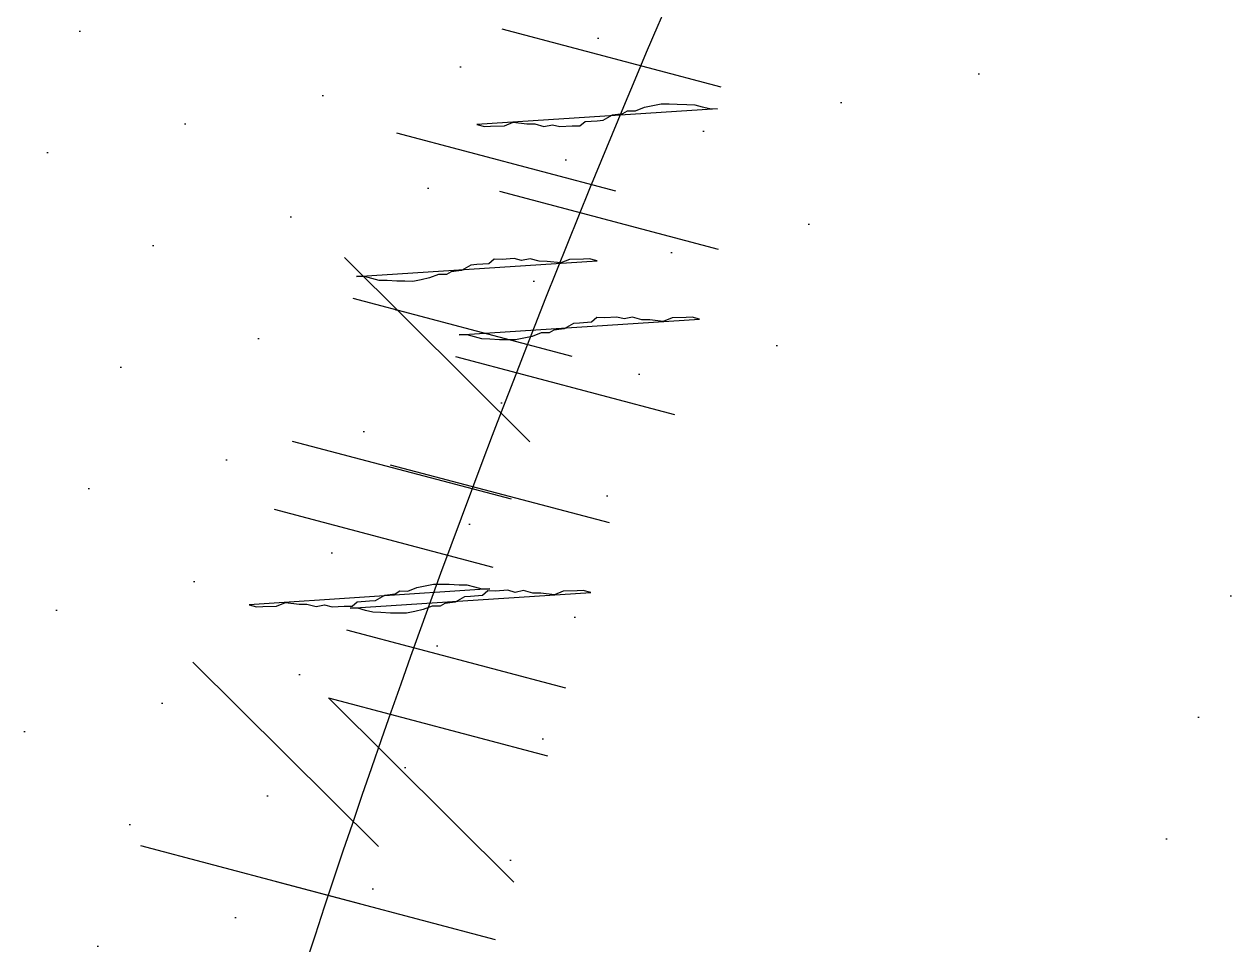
# Model space of a CAD drawing. Extents: x 3694 to 117786, y 20013 to 108631.
# Drawn here: x 25759.6 to 25866.9, y 32902.4 to 32984.2 of the extents above; entities that cross this region are included whole.
import ezdxf

# ---------------------------------------------------------------- set-up
doc = ezdxf.new("R2010")
doc.units = 0
doc.header["$LTSCALE"] = 1000
doc.header["$MEASUREMENT"] = 0
doc.layers.add('家具', color=253, linetype='Continuous')

msp = doc.modelspace()

# ---------------------------------------------------------------- hatches: boundary and pattern name
at = {"layer": '家具'}
h = msp.add_hatch(dxfattribs=at)
h.set_pattern_fill('DOTS', color=8, scale=335.28, angle=-90, style=0)
h.set_pattern_definition([(270, (-1566.307, 12540.708), (-20.955, -10.4775), [0, -20.955])])
edge = h.paths.add_edge_path()
edge.add_spline(control_points=[(25662.78, 31423.88), (25660.95, 31432.93), (25659.17, 31441.96), (25653.73, 31470.37), (25650.3, 31489.66), (25644.36, 31528.06), (25641.9, 31547.1), (25637.31, 31591.67), (25635.43, 31617.28), (25630.67, 31694.98), (25628.65, 31748.09), (25621.73, 31828.79), (25618.79, 31855.84), (25612.72, 31896.46), (25610.41, 31910.01), (25605.13, 31937.08), (25602.13, 31950.67), (25594.77, 31980.14), (25590.33, 31995.87), (25582.63, 32022), (25579.42, 32032.55), (25576.24, 32042.98)], knot_values=[0.007594, 0.007594, 0.007594, 0.007594, 1.009332, 1.009332, 3.166904, 3.166904, 5.324476, 5.324476, 8.146714, 8.146714, 13.786985, 13.786985, 16.607121, 16.607121, 18.017189, 18.017189, 19.427256, 19.427256, 21.1184, 21.1184, 22.28816, 22.28816, 22.28816, 22.28816], degree=3, periodic=0)
edge.add_ellipse((27492.81, 32604.79), major_axis=(-1412.24, 1412.24), ratio=1, start_angle=48.55715, end_angle=61.33744, ccw=False)
edge.add_ellipse((27492.81, 32356.96), major_axis=(-1412.24, 1412.24), ratio=1, start_angle=28.66256, end_angle=41.44285, ccw=False)
edge.add_spline(control_points=[(25576.24, 32918.76), (25579.42, 32929.2), (25582.63, 32939.75), (25590.33, 32965.88), (25594.77, 32981.61), (25602.13, 33011.08), (25605.13, 33024.67), (25610.41, 33051.74), (25612.72, 33065.29), (25618.79, 33105.91), (25621.73, 33132.96), (25626.82, 33192.38), (25628.66, 33224.64), (25630.39, 33256.52)], knot_values=[0.007594, 0.007594, 0.007594, 0.007594, 1.177354, 1.177354, 2.868498, 2.868498, 4.278566, 4.278566, 5.688634, 5.688634, 8.508769, 8.508769, 11.917873, 11.917873, 11.917873, 11.917873], degree=3, periodic=0)
edge.add_ellipse((25636.15, 33278.94), major_axis=(16.38, 16.38), ratio=1, start_angle=210.5825, end_angle=224.1965)
edge.add_ellipse((25771.72, 33642.9), major_axis=(-290.11, 290.11), ratio=1, start_angle=115.6565, end_angle=125.4571)
edge.add_ellipse((24991.43, 33119.5), major_axis=(-510.62, 510.62), ratio=1, start_angle=213.72155, end_angle=234.46982, ccw=False)
edge.add_ellipse((21224.43, 32647.69), major_axis=(-3173.05, 3173.05), ratio=1, start_angle=218.35798, end_angle=229.22468, ccw=False)
edge.add_ellipse((24683.47, 31745.34), major_axis=(-756.09, 756.09), ratio=1, start_angle=220.52221, end_angle=246.00697, ccw=False)
edge.add_ellipse((25763.13, 31635.85), major_axis=(-20.78, 20.78), ratio=1, start_angle=-17.314, end_angle=60.6503)
edge.add_ellipse((26021.41, 31879.25), major_axis=(269.53, 269.53), ratio=1, start_angle=176.2513, end_angle=213.9303)
edge.add_ellipse((26296.87, 31659.29), major_axis=(-269.54, 269.54), ratio=1, start_angle=68.8475, end_angle=70.5636)
edge.add_ellipse((26012.17, 29992.04), major_axis=(1063.44, 1063.44), ratio=1, start_angle=47.25508, end_angle=54.69471)
edge.add_ellipse((25808.49, 31263.72), major_axis=(153.1, 153.1), ratio=1, start_angle=58.2352, end_angle=87.2958)
edge = h.paths.add_edge_path()
edge.add_ellipse((25722.49, 31307.44), major_axis=(-59.62, 59.62), ratio=1, start_angle=82.2821, end_angle=111.8665, ccw=False)
edge.add_ellipse((25771.29, 31335.44), major_axis=(99.2, 99.2), ratio=1, start_angle=154.3192, end_angle=169.3068, ccw=False)
edge.add_ellipse((25896.08, 32846.25), major_axis=(1116.04, 1116.04), ratio=1, start_angle=215.62195, end_angle=236.67588)
edge.add_spline(control_points=[(26215.5, 31300.59), (26215.69, 31298.4), (26216.55, 31288.82), (26217.14, 31278.8), (26217.99, 31269.41)], knot_values=[0, 0, 0, 0, 0.241803, 1.05283, 1.05283, 1.05283, 1.05283], degree=3, periodic=0)
edge.add_ellipse((26255.9, 31272.71), major_axis=(-26.91, 26.91), ratio=1, start_angle=49.7272, end_angle=121.2232)
edge.add_ellipse((25925.72, 35279.25), major_axis=(2868.19, 2868.19), ratio=1, start_angle=221.65955, end_angle=229.54069, ccw=False)
edge = h.paths.add_edge_path()
edge.add_ellipse((25722.49, 33654.3), major_axis=(59.62, 59.62), ratio=1, start_angle=68.1335, end_angle=97.7179, ccw=False)
edge.add_ellipse((25925.72, 29682.5), major_axis=(-2868.19, 2868.19), ratio=1, start_angle=310.4559, end_angle=318.34045, ccw=False)
edge.add_ellipse((26256.08, 33689.01), major_axis=(-26.91, 26.91), ratio=1, start_angle=-31.3236, end_angle=40.0165)
edge.add_spline(control_points=[(26218.17, 33692.31), (26217.83, 33688.62), (26217.56, 33685.18), (26217.31, 33681.92)], knot_values=[0, 0, 0, 0, 0.318986, 0.318986, 0.318986, 0.318986], degree=3, periodic=0)
edge.add_ellipse((25787.82, 30136.05), major_axis=(-2525.63, 2525.63), ratio=1, start_angle=-51.90623, end_angle=-42.87541)
edge = h.paths.add_edge_path()
edge.add_ellipse((25936.38, 33218.45), major_axis=(221.16, 221.16), ratio=1, start_angle=249.068, end_angle=320.144, ccw=False)
edge.add_ellipse((25845.66, 32959.01), major_axis=(-155.45, 155.45), ratio=1, start_angle=155.1189, end_angle=218.1718, ccw=False)
edge.add_ellipse((26469.11, 32583.91), major_axis=(405.32, 405.32), ratio=1, start_angle=117.88643, end_angle=164.47377)
edge.add_ellipse((25759.1, 32002.77), major_axis=(258.82, 258.82), ratio=1, start_angle=319.4937, end_angle=369.8017, ccw=False)
edge.add_ellipse((26033.54, 31769.3), major_axis=(196.09, 196.09), ratio=1, start_angle=323.3076, end_angle=385.9615, ccw=False)
edge.add_ellipse((25947.61, 31313.07), major_axis=(433.68, 433.68), ratio=1, start_angle=340.12182, end_angle=369.01888, ccw=False)
edge.add_ellipse((10815.44, 32429.69), major_axis=(-11109.23, 11109.23), ratio=1, start_angle=221.285609, end_angle=221.875833, ccw=False)
edge.add_spline(control_points=[(26493.26, 31411.9), (26486.23, 31411.45), (26479.08, 31411.35), (26471.58, 31411.63)], knot_values=[2.29351, 2.29351, 2.29351, 2.29351, 2.979733, 2.979733, 2.979733, 2.979733], degree=3, periodic=0)
edge.add_spline(control_points=[(26471.58, 31411.63), (26467.36, 31411.79), (26456, 31412.52), (26440.03, 31414.58), (26443.69, 31428.33), (26439.95, 31432.1), (26437.17, 31433.68)], knot_values=[2.979733, 2.979733, 2.979733, 2.979733, 3.365456, 3.990522, 4.278466, 4.605763, 4.605763, 4.605763, 4.605763], degree=3, periodic=0)
edge.add_spline(control_points=[(26437.17, 31433.68), (26434.39, 31435.26), (26430.81, 31436.41), (26427.23, 31437.56)], knot_values=[4.605763, 4.605763, 4.605763, 4.605763, 4.934211, 4.934211, 4.934211, 4.934211], degree=3, periodic=0)
edge.add_ellipse((26012.17, 29992.04), major_axis=(-1063.44, 1063.44), ratio=1, start_angle=-61.02051, end_angle=-52.79563)
edge.add_ellipse((26083.49, 31751.85), major_axis=(-212.58, 212.58), ratio=1, start_angle=161.1869, end_angle=194.3664)
edge.add_ellipse((26083.4, 31433.23), major_axis=(217.18, 217.18), ratio=1, start_angle=347.5897, end_angle=388.9748)
edge.add_ellipse((25731.36, 31559.84), major_axis=(331.09, 331.09), ratio=1, start_angle=336.1037, end_angle=362.1536)
edge.add_ellipse((26298.48, 31544.49), major_axis=(-308.61, 308.61), ratio=1, start_angle=-10.2604, end_angle=-2.0534)
edge.add_spline(control_points=[(26001.12, 31863.96), (25992.17, 31856.91), (25969.73, 31839.24), (25979.5, 31902.48), (25956.49, 31937.54), (25929.27, 31997.14), (25961.86, 32062.77), (25942.62, 32144.53), (25926.68, 32231.36), (25867, 32267.5), (25858.38, 32323.05), (25825.52, 32311.22), (25824.03, 32328.39), (25823.35, 32337.33)], knot_values=[28.726228, 28.726228, 28.726228, 28.726228, 29.65137, 31.045535, 32.970907, 34.80046, 37.537981, 40.132447, 43.737998, 46.299248, 47.538816, 48.20545, 48.984057, 48.984057, 48.984057, 48.984057], degree=3, periodic=0)
edge.add_ellipse((32110.24, 32499.07), major_axis=(-4446.97, 4446.97), ratio=1, start_angle=42.846266, end_angle=46.473696, ccw=False)
edge.add_spline(control_points=[(25825.72, 32735.41), (25827.12, 32749.3), (25830.3, 32773.8), (25873.86, 32804.82), (25894.59, 32873.4), (25930.04, 32937.04), (25918.78, 33008.53), (25955.54, 33031.18), (25987.9, 33118.04), (25988.47, 33096.8)], knot_values=[0, 0, 0, 0, 1.426784, 2.507846, 5.446644, 8.794162, 10.36551, 12.195062, 14.476347, 14.476347, 14.476347, 14.476347], degree=3, periodic=0)
edge.add_ellipse((25595.37, 33351.18), major_axis=(-331.09, 331.09), ratio=1, start_angle=192.0923, end_angle=216.81)
edge.add_ellipse((25910.2, 33553.27), major_axis=(217.18, 217.18), ratio=1, start_angle=253.939, end_angle=295.324)
edge.add_ellipse((25981.51, 33242.73), major_axis=(-212.58, 212.58), ratio=1, start_angle=268.5473, end_angle=274.8553)
edge.add_ellipse((26015.71, 34854.62), major_axis=(-983.78, 983.78), ratio=1, start_angle=141.58816, end_angle=151.91197)
edge.add_spline(control_points=[(26420.43, 33523.52), (26425.94, 33525.33), (26431.45, 33527.14), (26434.04, 33530.52)], knot_values=[4.42753, 4.42753, 4.42753, 4.42753, 4.934211, 4.934211, 4.934211, 4.934211], degree=3, periodic=0)
edge.add_ellipse((25941.61, 33650.24), major_axis=(-358.34, 358.34), ratio=1, start_angle=172.1836, end_angle=211.3352, ccw=False)
h = msp.add_hatch(dxfattribs=at)
h.set_pattern_fill('DOTS', color=8, scale=178.816, angle=-75.176, style=0)
h.set_pattern_definition([(255.176, (7759.612, 27199.551), (-12.2337153, -2.5426225), [0, -11.176])])
edge = h.paths.add_edge_path(flags=17)
edge.add_ellipse((25774.3, 33090.61), major_axis=(-23.26, 23.26), ratio=1, start_angle=182.6054, end_angle=232.4016)
edge.add_ellipse((25890.19, 33110.43), major_axis=(59.9, 59.9), ratio=1, start_angle=145.6008, end_angle=189.3416)
edge.add_ellipse((25840.79, 33088.2), major_axis=(-32.95, 32.95), ratio=1, start_angle=70.0976, end_angle=135.0171, ccw=False)
edge = h.paths.add_edge_path(flags=17)
edge.add_ellipse((26482.88, 32815.35), major_axis=(481.37, 481.37), ratio=1, start_angle=115.58827, end_angle=116.32292, ccw=False)
edge.add_ellipse((25895.61, 33038.87), major_axis=(38.8, 38.8), ratio=1, start_angle=132.1423, end_angle=203.6366)
edge.add_ellipse((25868.37, 32967.64), major_axis=(-15.13, 15.13), ratio=1, start_angle=-64.8218, end_angle=72.1862)
edge.add_ellipse((25925.11, 33007.88), major_axis=(-64.2, 64.2), ratio=1, start_angle=28.7109, end_angle=78.4325, ccw=False)
edge = h.paths.add_edge_path()
edge.add_ellipse((26097.69, 32987.55), major_axis=(-242.04, 242.04), ratio=1, start_angle=-26.2846, end_angle=23.3258, ccw=False)
edge.add_spline(control_points=[(25987.86, 33311.75), (25997.22, 33316.08), (26009.13, 33321.59), (26015.99, 33313.95), (26017.25, 33311.97)], knot_values=[0, 0, 0, 0, 1.422385, 1.810205, 1.810205, 1.810205, 1.810205], degree=3, periodic=0)
edge.add_ellipse((26482.88, 32815.35), major_axis=(481.37, 481.37), ratio=1, start_angle=88.15451, end_angle=92.74736)
edge.add_ellipse((26068.39, 32980.85), major_axis=(216.1, 216.1), ratio=1, start_angle=62.0105, end_angle=113.1092)
edge.add_ellipse((26200.64, 32878.76), major_axis=(331.35, 331.35), ratio=1, start_angle=107.547, end_angle=150.4325)
edge.add_ellipse((26734.63, 32591.75), major_axis=(706.38, 706.38), ratio=1, start_angle=125.64913, end_angle=128.25362)
edge.add_spline(control_points=[(25742.58, 32709.11), (25738.94, 32709.9), (25728.59, 32714.87), (25728.79, 32726.92), (25728.92, 32735.05)], knot_values=[0, 0, 0, 0, 0.581976, 1.791185, 1.791185, 1.791185, 1.791185], degree=3, periodic=0)
edge.add_ellipse((26227.64, 32861.2), major_axis=(-363.75, 363.75), ratio=1, start_angle=15.5696, end_angle=59.1958, ccw=False)
edge = h.paths.add_edge_path()
edge.add_spline(control_points=[(25770.76, 32721.98), (25765.22, 32716.2), (25757.52, 32708.17), (25745.69, 32708.43), (25742.58, 32709.11)], knot_values=[1.791185, 1.791185, 1.791185, 1.791185, 3.069002, 3.567392, 3.567392, 3.567392, 3.567392], degree=3, periodic=0)
edge.add_ellipse((26734.63, 32591.75), major_axis=(706.38, 706.38), ratio=1, start_angle=125.64913, end_angle=128.25362, ccw=False)
edge.add_ellipse((25518.62, 33078.03), major_axis=(281.07, 281.07), ratio=1, start_angle=260.4096, end_angle=304.1078)
edge.add_ellipse((25554.97, 33238.84), major_axis=(300.8, 300.8), ratio=1, start_angle=281.3182, end_angle=319.6193)
edge.add_ellipse((26482.88, 32815.35), major_axis=(-481.37, 481.37), ratio=1, start_angle=-1.84549, end_angle=2.74736, ccw=False)
edge.add_spline(control_points=[(26017.25, 33311.97), (26019.16, 33308.97), (26023.49, 33297.46), (26024, 33287.16), (26024.34, 33280.25)], knot_values=[1.810205, 1.810205, 1.810205, 1.810205, 2.398758, 3.598447, 3.598447, 3.598447, 3.598447], degree=3, periodic=0)
edge.add_ellipse((25636.17, 33260.92), major_axis=(-274.82, 274.82), ratio=1, start_angle=183.0275, end_angle=227.8513, ccw=False)
edge.add_ellipse((25621.13, 32986.96), major_axis=(-215.18, 215.18), ratio=1, start_angle=164.4537, end_angle=227.6435, ccw=False)

# ---------------------------------------------------------------- linework, layer by layer
at = {"layer": '家具', "color": 8, "linetype": 'Continuous'}
for p, q in [((25821.56, 32978.61, 0), (25802.09, 32983.76, 0)), ((25821.56, 32978.61, 0), (25802.09, 32983.76, 0)), ((25821.56, 32978.61, 0), (25802.09, 32983.76, 0)), ((25821.56, 32978.61, 0), (25802.09, 32983.76, 0)), ((25814.74, 32976.82, 0), (25815.49, 32976.97, 0)), ((25814.74, 32976.82, 0), (25815.49, 32976.97, 0)), ((25814.74, 32976.82, 0), (25815.49, 32976.97, 0)), ((25814.74, 32976.82, 0), (25815.49, 32976.97, 0)), ((25815.49, 32976.97, 0), (25816.24, 32977.13, 0)), ((25815.49, 32976.97, 0), (25816.24, 32977.13, 0)), ((25815.49, 32976.97, 0), (25816.24, 32977.13, 0)), ((25815.49, 32976.97, 0), (25816.24, 32977.13, 0)), ((25816.24, 32977.13, 0), (25816.94, 32977.12, 0)), ((25816.24, 32977.13, 0), (25816.94, 32977.12, 0)), ((25816.24, 32977.13, 0), (25816.94, 32977.12, 0)), ((25816.24, 32977.13, 0), (25816.94, 32977.12, 0)), ((25816.94, 32977.12, 0), (25817.64, 32977.11, 0)), ((25816.94, 32977.12, 0), (25817.64, 32977.11, 0)), ((25816.94, 32977.12, 0), (25817.64, 32977.11, 0)), ((25816.94, 32977.12, 0), (25817.64, 32977.11, 0)), ((25817.64, 32977.11, 0), (25818.51, 32977.06, 0)), ((25817.64, 32977.11, 0), (25818.51, 32977.06, 0)), ((25817.64, 32977.11, 0), (25818.51, 32977.06, 0)), ((25817.64, 32977.11, 0), (25818.51, 32977.06, 0)), ((25818.51, 32977.06, 0), (25819.22, 32977.05, 0)), ((25818.51, 32977.06, 0), (25819.22, 32977.05, 0)), ((25818.51, 32977.06, 0), (25819.22, 32977.05, 0)), ((25818.51, 32977.06, 0), (25819.22, 32977.05, 0)), ((25819.22, 32977.05, 0), (25819.88, 32976.87, 0)), ((25819.22, 32977.05, 0), (25819.88, 32976.87, 0)), ((25819.22, 32977.05, 0), (25819.88, 32976.87, 0)), ((25819.22, 32977.05, 0), (25819.88, 32976.87, 0)), ((25819.88, 32976.87, 0), (25820.54, 32976.7, 0)), ((25819.88, 32976.87, 0), (25820.54, 32976.7, 0)), ((25819.88, 32976.87, 0), (25820.54, 32976.7, 0)), ((25819.88, 32976.87, 0), (25820.54, 32976.7, 0)), ((25821.24, 32976.69, 0), (25799.85, 32975.28, 0)), ((25821.24, 32976.69, 0), (25799.85, 32975.28, 0)), ((25821.24, 32976.69, 0), (25799.85, 32975.28, 0)), ((25821.24, 32976.69, 0), (25799.85, 32975.28, 0)), ((25811.08, 32975.67, 0), (25811.91, 32976.15, 0)), ((25811.08, 32975.67, 0), (25811.91, 32976.15, 0)), ((25811.08, 32975.67, 0), (25811.91, 32976.15, 0)), ((25811.08, 32975.67, 0), (25811.91, 32976.15, 0)), ((25811.91, 32976.15, 0), (25812.83, 32976.26, 0)), ((25811.91, 32976.15, 0), (25812.83, 32976.26, 0)), ((25811.91, 32976.15, 0), (25812.83, 32976.26, 0)), ((25811.91, 32976.15, 0), (25812.83, 32976.26, 0)), ((25812.83, 32976.26, 0), (25813.24, 32976.51, 0)), ((25812.83, 32976.26, 0), (25813.24, 32976.51, 0)), ((25812.83, 32976.26, 0), (25813.24, 32976.51, 0)), ((25812.83, 32976.26, 0), (25813.24, 32976.51, 0)), ((25813.24, 32976.51, 0), (25813.95, 32976.5, 0)), ((25813.24, 32976.51, 0), (25813.95, 32976.5, 0)), ((25813.24, 32976.51, 0), (25813.95, 32976.5, 0)), ((25813.24, 32976.51, 0), (25813.95, 32976.5, 0)), ((25813.95, 32976.5, 0), (25814.74, 32976.82, 0)), ((25813.95, 32976.5, 0), (25814.74, 32976.82, 0)), ((25813.95, 32976.5, 0), (25814.74, 32976.82, 0)), ((25813.95, 32976.5, 0), (25814.74, 32976.82, 0)), ((25820.54, 32976.7, 0), (25821.24, 32976.69, 0)), ((25820.54, 32976.7, 0), (25821.24, 32976.69, 0)), ((25820.54, 32976.7, 0), (25821.24, 32976.69, 0)), ((25820.54, 32976.7, 0), (25821.24, 32976.69, 0)), ((25799.85, 32975.28, 0), (25800.51, 32975.11, 0)), ((25799.85, 32975.28, 0), (25800.51, 32975.11, 0)), ((25799.85, 32975.28, 0), (25800.51, 32975.11, 0)), ((25799.85, 32975.28, 0), (25800.51, 32975.11, 0)), ((25800.51, 32975.11, 0), (25801.05, 32975.14, 0)), ((25800.51, 32975.11, 0), (25801.05, 32975.14, 0)), ((25800.51, 32975.11, 0), (25801.05, 32975.14, 0)), ((25800.51, 32975.11, 0), (25801.05, 32975.14, 0)), ((25801.05, 32975.14, 0), (25802.29, 32975.17, 0)), ((25801.05, 32975.14, 0), (25802.29, 32975.17, 0)), ((25801.05, 32975.14, 0), (25802.29, 32975.17, 0)), ((25801.05, 32975.14, 0), (25802.29, 32975.17, 0)), ((25802.29, 32975.17, 0), (25803.08, 32975.49, 0)), ((25802.29, 32975.17, 0), (25803.08, 32975.49, 0)), ((25802.29, 32975.17, 0), (25803.08, 32975.49, 0)), ((25802.29, 32975.17, 0), (25803.08, 32975.49, 0)), ((25803.08, 32975.49, 0), (25804.28, 32975.35, 0)), ((25803.08, 32975.49, 0), (25804.28, 32975.35, 0)), ((25803.08, 32975.49, 0), (25804.28, 32975.35, 0)), ((25803.08, 32975.49, 0), (25804.28, 32975.35, 0)), ((25804.28, 32975.35, 0), (25804.99, 32975.34, 0)), ((25804.28, 32975.35, 0), (25804.99, 32975.34, 0)), ((25804.28, 32975.35, 0), (25804.99, 32975.34, 0)), ((25804.28, 32975.35, 0), (25804.99, 32975.34, 0)), ((25804.99, 32975.34, 0), (25805.81, 32975.12, 0)), ((25804.99, 32975.34, 0), (25805.81, 32975.12, 0)), ((25804.99, 32975.34, 0), (25805.81, 32975.12, 0)), ((25804.99, 32975.34, 0), (25805.81, 32975.12, 0)), ((25805.81, 32975.12, 0), (25806.56, 32975.27, 0)), ((25805.81, 32975.12, 0), (25806.56, 32975.27, 0)), ((25805.81, 32975.12, 0), (25806.56, 32975.27, 0)), ((25805.81, 32975.12, 0), (25806.56, 32975.27, 0)), ((25806.56, 32975.27, 0), (25807.22, 32975.1, 0)), ((25806.56, 32975.27, 0), (25807.22, 32975.1, 0)), ((25806.56, 32975.27, 0), (25807.22, 32975.1, 0)), ((25806.56, 32975.27, 0), (25807.22, 32975.1, 0)), ((25807.22, 32975.1, 0), (25808.3, 32975.17, 0)), ((25807.22, 32975.1, 0), (25808.3, 32975.17, 0)), ((25807.22, 32975.1, 0), (25808.3, 32975.17, 0)), ((25807.22, 32975.1, 0), (25808.3, 32975.17, 0)), ((25808.3, 32975.17, 0), (25809, 32975.16, 0)), ((25808.3, 32975.17, 0), (25809, 32975.16, 0)), ((25808.3, 32975.17, 0), (25809, 32975.16, 0)), ((25808.3, 32975.17, 0), (25809, 32975.16, 0)), ((25809, 32975.16, 0), (25809.46, 32975.56, 0)), ((25809, 32975.16, 0), (25809.46, 32975.56, 0)), ((25809, 32975.16, 0), (25809.46, 32975.56, 0)), ((25809, 32975.16, 0), (25809.46, 32975.56, 0)), ((25809.46, 32975.56, 0), (25810.54, 32975.63, 0)), ((25809.46, 32975.56, 0), (25810.54, 32975.63, 0)), ((25809.46, 32975.56, 0), (25810.54, 32975.63, 0)), ((25809.46, 32975.56, 0), (25810.54, 32975.63, 0)), ((25810.54, 32975.63, 0), (25811.08, 32975.67, 0)), ((25810.54, 32975.63, 0), (25811.08, 32975.67, 0)), ((25810.54, 32975.63, 0), (25811.08, 32975.67, 0)), ((25810.54, 32975.63, 0), (25811.08, 32975.67, 0)), ((25792.71, 32974.55, 0), (25812.18, 32969.4, 0)), ((25792.71, 32974.55, 0), (25812.18, 32969.4, 0)), ((25792.71, 32974.55, 0), (25812.18, 32969.4, 0)), ((25792.71, 32974.55, 0), (25812.18, 32969.4, 0)), ((25801.84, 32969.35, 0), (25821.3, 32964.2, 0)), ((25801.84, 32969.35, 0), (25821.3, 32964.2, 0)), ((25801.84, 32969.35, 0), (25821.3, 32964.2, 0)), ((25801.84, 32969.35, 0), (25821.3, 32964.2, 0)), ((25788.07, 32963.47, 0), (25804.55, 32947.09, 0)), ((25788.07, 32963.47, 0), (25804.55, 32947.09, 0)), ((25788.07, 32963.47, 0), (25804.55, 32947.09, 0)), ((25789.14, 32961.78, 0), (25810.53, 32963.18, 0)), ((25789.14, 32961.78, 0), (25810.53, 32963.18, 0)), ((25789.14, 32961.78, 0), (25810.53, 32963.18, 0)), ((25789.14, 32961.78, 0), (25810.53, 32963.18, 0)), ((25800.92, 32962.9, 0), (25799.84, 32962.83, 0)), ((25800.92, 32962.9, 0), (25799.84, 32962.83, 0)), ((25800.92, 32962.9, 0), (25799.84, 32962.83, 0)), ((25800.92, 32962.9, 0), (25799.84, 32962.83, 0)), ((25801.38, 32963.31, 0), (25800.92, 32962.9, 0)), ((25801.38, 32963.31, 0), (25800.92, 32962.9, 0)), ((25801.38, 32963.31, 0), (25800.92, 32962.9, 0)), ((25801.38, 32963.31, 0), (25800.92, 32962.9, 0)), ((25802.08, 32963.3, 0), (25801.38, 32963.31, 0)), ((25802.08, 32963.3, 0), (25801.38, 32963.31, 0)), ((25802.08, 32963.3, 0), (25801.38, 32963.31, 0)), ((25802.08, 32963.3, 0), (25801.38, 32963.31, 0)), ((25803.16, 32963.37, 0), (25802.08, 32963.3, 0)), ((25803.16, 32963.37, 0), (25802.08, 32963.3, 0)), ((25803.16, 32963.37, 0), (25802.08, 32963.3, 0)), ((25803.16, 32963.37, 0), (25802.08, 32963.3, 0)), ((25803.82, 32963.19, 0), (25803.16, 32963.37, 0)), ((25803.82, 32963.19, 0), (25803.16, 32963.37, 0)), ((25803.82, 32963.19, 0), (25803.16, 32963.37, 0)), ((25803.82, 32963.19, 0), (25803.16, 32963.37, 0)), ((25804.57, 32963.35, 0), (25803.82, 32963.19, 0)), ((25804.57, 32963.35, 0), (25803.82, 32963.19, 0)), ((25804.57, 32963.35, 0), (25803.82, 32963.19, 0)), ((25804.57, 32963.35, 0), (25803.82, 32963.19, 0)), ((25805.39, 32963.13, 0), (25804.57, 32963.35, 0)), ((25805.39, 32963.13, 0), (25804.57, 32963.35, 0)), ((25805.39, 32963.13, 0), (25804.57, 32963.35, 0)), ((25805.39, 32963.13, 0), (25804.57, 32963.35, 0)), ((25806.1, 32963.12, 0), (25805.39, 32963.13, 0)), ((25806.1, 32963.12, 0), (25805.39, 32963.13, 0)), ((25806.1, 32963.12, 0), (25805.39, 32963.13, 0)), ((25806.1, 32963.12, 0), (25805.39, 32963.13, 0)), ((25807.3, 32962.98, 0), (25806.1, 32963.12, 0)), ((25807.3, 32962.98, 0), (25806.1, 32963.12, 0)), ((25807.3, 32962.98, 0), (25806.1, 32963.12, 0)), ((25807.3, 32962.98, 0), (25806.1, 32963.12, 0)), ((25808.09, 32963.3, 0), (25807.3, 32962.98, 0)), ((25808.09, 32963.3, 0), (25807.3, 32962.98, 0)), ((25808.09, 32963.3, 0), (25807.3, 32962.98, 0)), ((25808.09, 32963.3, 0), (25807.3, 32962.98, 0)), ((25809.33, 32963.32, 0), (25808.09, 32963.3, 0)), ((25809.33, 32963.32, 0), (25808.09, 32963.3, 0)), ((25809.33, 32963.32, 0), (25808.09, 32963.3, 0)), ((25809.33, 32963.32, 0), (25808.09, 32963.3, 0)), ((25809.87, 32963.36, 0), (25809.33, 32963.32, 0)), ((25809.87, 32963.36, 0), (25809.33, 32963.32, 0)), ((25809.87, 32963.36, 0), (25809.33, 32963.32, 0)), ((25809.87, 32963.36, 0), (25809.33, 32963.32, 0)), ((25810.53, 32963.18, 0), (25809.87, 32963.36, 0)), ((25810.53, 32963.18, 0), (25809.87, 32963.36, 0)), ((25810.53, 32963.18, 0), (25809.87, 32963.36, 0)), ((25810.53, 32963.18, 0), (25809.87, 32963.36, 0)), ((25796.43, 32961.97, 0), (25795.64, 32961.65, 0)), ((25796.43, 32961.97, 0), (25795.64, 32961.65, 0)), ((25796.43, 32961.97, 0), (25795.64, 32961.65, 0)), ((25796.43, 32961.97, 0), (25795.64, 32961.65, 0)), ((25797.14, 32961.96, 0), (25796.43, 32961.97, 0)), ((25797.14, 32961.96, 0), (25796.43, 32961.97, 0)), ((25797.14, 32961.96, 0), (25796.43, 32961.97, 0)), ((25797.14, 32961.96, 0), (25796.43, 32961.97, 0)), ((25797.55, 32962.2, 0), (25797.14, 32961.96, 0)), ((25797.55, 32962.2, 0), (25797.14, 32961.96, 0)), ((25797.55, 32962.2, 0), (25797.14, 32961.96, 0)), ((25797.55, 32962.2, 0), (25797.14, 32961.96, 0)), ((25798.47, 32962.31, 0), (25797.55, 32962.2, 0)), ((25798.47, 32962.31, 0), (25797.55, 32962.2, 0)), ((25798.47, 32962.31, 0), (25797.55, 32962.2, 0)), ((25798.47, 32962.31, 0), (25797.55, 32962.2, 0)), ((25799.3, 32962.8, 0), (25798.47, 32962.31, 0)), ((25799.3, 32962.8, 0), (25798.47, 32962.31, 0)), ((25799.3, 32962.8, 0), (25798.47, 32962.31, 0)), ((25799.3, 32962.8, 0), (25798.47, 32962.31, 0)), ((25799.84, 32962.83, 0), (25799.3, 32962.8, 0)), ((25799.84, 32962.83, 0), (25799.3, 32962.8, 0)), ((25799.84, 32962.83, 0), (25799.3, 32962.8, 0)), ((25799.84, 32962.83, 0), (25799.3, 32962.8, 0)), ((25789.84, 32961.77, 0), (25789.14, 32961.78, 0)), ((25789.84, 32961.77, 0), (25789.14, 32961.78, 0)), ((25789.84, 32961.77, 0), (25789.14, 32961.78, 0)), ((25789.84, 32961.77, 0), (25789.14, 32961.78, 0)), ((25790.5, 32961.59, 0), (25789.84, 32961.77, 0)), ((25790.5, 32961.59, 0), (25789.84, 32961.77, 0)), ((25790.5, 32961.59, 0), (25789.84, 32961.77, 0)), ((25790.5, 32961.59, 0), (25789.84, 32961.77, 0)), ((25791.16, 32961.42, 0), (25790.5, 32961.59, 0)), ((25791.16, 32961.42, 0), (25790.5, 32961.59, 0)), ((25791.16, 32961.42, 0), (25790.5, 32961.59, 0)), ((25791.16, 32961.42, 0), (25790.5, 32961.59, 0)), ((25791.87, 32961.41, 0), (25791.16, 32961.42, 0)), ((25791.87, 32961.41, 0), (25791.16, 32961.42, 0)), ((25791.87, 32961.41, 0), (25791.16, 32961.42, 0)), ((25791.87, 32961.41, 0), (25791.16, 32961.42, 0)), ((25792.74, 32961.36, 0), (25791.87, 32961.41, 0)), ((25792.74, 32961.36, 0), (25791.87, 32961.41, 0)), ((25792.74, 32961.36, 0), (25791.87, 32961.41, 0)), ((25792.74, 32961.36, 0), (25791.87, 32961.41, 0)), ((25793.44, 32961.35, 0), (25792.74, 32961.36, 0)), ((25793.44, 32961.35, 0), (25792.74, 32961.36, 0)), ((25793.44, 32961.35, 0), (25792.74, 32961.36, 0)), ((25793.44, 32961.35, 0), (25792.74, 32961.36, 0)), ((25794.15, 32961.34, 0), (25793.44, 32961.35, 0)), ((25794.15, 32961.34, 0), (25793.44, 32961.35, 0)), ((25794.15, 32961.34, 0), (25793.44, 32961.35, 0)), ((25794.15, 32961.34, 0), (25793.44, 32961.35, 0)), ((25794.89, 32961.49, 0), (25794.15, 32961.34, 0)), ((25794.89, 32961.49, 0), (25794.15, 32961.34, 0)), ((25794.89, 32961.49, 0), (25794.15, 32961.34, 0)), ((25794.89, 32961.49, 0), (25794.15, 32961.34, 0)), ((25795.64, 32961.65, 0), (25794.89, 32961.49, 0)), ((25795.64, 32961.65, 0), (25794.89, 32961.49, 0)), ((25795.64, 32961.65, 0), (25794.89, 32961.49, 0)), ((25795.64, 32961.65, 0), (25794.89, 32961.49, 0)), ((25788.82, 32959.85, 0), (25808.29, 32954.7, 0)), ((25788.82, 32959.85, 0), (25808.29, 32954.7, 0)), ((25788.82, 32959.85, 0), (25808.29, 32954.7, 0)), ((25788.82, 32959.85, 0), (25808.29, 32954.7, 0)), ((25798.26, 32956.59, 0), (25819.65, 32957.99, 0)), ((25798.26, 32956.59, 0), (25819.65, 32957.99, 0)), ((25798.26, 32956.59, 0), (25819.65, 32957.99, 0)), ((25798.26, 32956.59, 0), (25819.65, 32957.99, 0)), ((25808.42, 32957.61, 0), (25807.59, 32957.12, 0)), ((25808.42, 32957.61, 0), (25807.59, 32957.12, 0)), ((25808.42, 32957.61, 0), (25807.59, 32957.12, 0)), ((25808.42, 32957.61, 0), (25807.59, 32957.12, 0)), ((25808.96, 32957.64, 0), (25808.42, 32957.61, 0)), ((25808.96, 32957.64, 0), (25808.42, 32957.61, 0)), ((25808.96, 32957.64, 0), (25808.42, 32957.61, 0)), ((25808.96, 32957.64, 0), (25808.42, 32957.61, 0)), ((25810.04, 32957.71, 0), (25808.96, 32957.64, 0)), ((25810.04, 32957.71, 0), (25808.96, 32957.64, 0)), ((25810.04, 32957.71, 0), (25808.96, 32957.64, 0)), ((25810.04, 32957.71, 0), (25808.96, 32957.64, 0)), ((25810.5, 32958.12, 0), (25810.04, 32957.71, 0)), ((25810.5, 32958.12, 0), (25810.04, 32957.71, 0)), ((25810.5, 32958.12, 0), (25810.04, 32957.71, 0)), ((25810.5, 32958.12, 0), (25810.04, 32957.71, 0)), ((25811.2, 32958.11, 0), (25810.5, 32958.12, 0)), ((25811.2, 32958.11, 0), (25810.5, 32958.12, 0)), ((25811.2, 32958.11, 0), (25810.5, 32958.12, 0)), ((25811.2, 32958.11, 0), (25810.5, 32958.12, 0)), ((25812.28, 32958.17, 0), (25811.2, 32958.11, 0)), ((25812.28, 32958.17, 0), (25811.2, 32958.11, 0)), ((25812.28, 32958.17, 0), (25811.2, 32958.11, 0)), ((25812.28, 32958.17, 0), (25811.2, 32958.11, 0)), ((25812.94, 32958, 0), (25812.28, 32958.17, 0)), ((25812.94, 32958, 0), (25812.28, 32958.17, 0)), ((25812.94, 32958, 0), (25812.28, 32958.17, 0)), ((25812.94, 32958, 0), (25812.28, 32958.17, 0)), ((25813.69, 32958.15, 0), (25812.94, 32958, 0)), ((25813.69, 32958.15, 0), (25812.94, 32958, 0)), ((25813.69, 32958.15, 0), (25812.94, 32958, 0)), ((25813.69, 32958.15, 0), (25812.94, 32958, 0)), ((25814.52, 32957.94, 0), (25813.69, 32958.15, 0)), ((25814.52, 32957.94, 0), (25813.69, 32958.15, 0)), ((25814.52, 32957.94, 0), (25813.69, 32958.15, 0)), ((25814.52, 32957.94, 0), (25813.69, 32958.15, 0)), ((25815.22, 32957.93, 0), (25814.52, 32957.94, 0)), ((25815.22, 32957.93, 0), (25814.52, 32957.94, 0)), ((25815.22, 32957.93, 0), (25814.52, 32957.94, 0)), ((25815.22, 32957.93, 0), (25814.52, 32957.94, 0)), ((25816.42, 32957.78, 0), (25815.22, 32957.93, 0)), ((25816.42, 32957.78, 0), (25815.22, 32957.93, 0)), ((25816.42, 32957.78, 0), (25815.22, 32957.93, 0)), ((25816.42, 32957.78, 0), (25815.22, 32957.93, 0)), ((25817.21, 32958.11, 0), (25816.42, 32957.78, 0)), ((25817.21, 32958.11, 0), (25816.42, 32957.78, 0)), ((25817.21, 32958.11, 0), (25816.42, 32957.78, 0)), ((25817.21, 32958.11, 0), (25816.42, 32957.78, 0)), ((25818.45, 32958.13, 0), (25817.21, 32958.11, 0)), ((25818.45, 32958.13, 0), (25817.21, 32958.11, 0)), ((25818.45, 32958.13, 0), (25817.21, 32958.11, 0)), ((25818.45, 32958.13, 0), (25817.21, 32958.11, 0)), ((25818.99, 32958.16, 0), (25818.45, 32958.13, 0)), ((25818.99, 32958.16, 0), (25818.45, 32958.13, 0)), ((25818.99, 32958.16, 0), (25818.45, 32958.13, 0)), ((25818.99, 32958.16, 0), (25818.45, 32958.13, 0)), ((25819.65, 32957.99, 0), (25818.99, 32958.16, 0)), ((25819.65, 32957.99, 0), (25818.99, 32958.16, 0)), ((25819.65, 32957.99, 0), (25818.99, 32958.16, 0)), ((25819.65, 32957.99, 0), (25818.99, 32958.16, 0)), ((25798.97, 32956.58, 0), (25798.26, 32956.59, 0)), ((25798.97, 32956.58, 0), (25798.26, 32956.59, 0)), ((25798.97, 32956.58, 0), (25798.26, 32956.59, 0)), ((25798.97, 32956.58, 0), (25798.26, 32956.59, 0)), ((25799.63, 32956.4, 0), (25798.97, 32956.58, 0)), ((25799.63, 32956.4, 0), (25798.97, 32956.58, 0)), ((25799.63, 32956.4, 0), (25798.97, 32956.58, 0)), ((25799.63, 32956.4, 0), (25798.97, 32956.58, 0)), ((25804.76, 32956.45, 0), (25804.01, 32956.3, 0)), ((25804.76, 32956.45, 0), (25804.01, 32956.3, 0)), ((25804.76, 32956.45, 0), (25804.01, 32956.3, 0)), ((25804.76, 32956.45, 0), (25804.01, 32956.3, 0)), ((25805.55, 32956.77, 0), (25804.76, 32956.45, 0)), ((25805.55, 32956.77, 0), (25804.76, 32956.45, 0)), ((25805.55, 32956.77, 0), (25804.76, 32956.45, 0)), ((25805.55, 32956.77, 0), (25804.76, 32956.45, 0)), ((25806.26, 32956.77, 0), (25805.55, 32956.77, 0)), ((25806.26, 32956.77, 0), (25805.55, 32956.77, 0)), ((25806.26, 32956.77, 0), (25805.55, 32956.77, 0)), ((25806.26, 32956.77, 0), (25805.55, 32956.77, 0)), ((25806.68, 32957.01, 0), (25806.26, 32956.77, 0)), ((25806.68, 32957.01, 0), (25806.26, 32956.77, 0)), ((25806.68, 32957.01, 0), (25806.26, 32956.77, 0)), ((25806.68, 32957.01, 0), (25806.26, 32956.77, 0)), ((25807.59, 32957.12, 0), (25806.68, 32957.01, 0)), ((25807.59, 32957.12, 0), (25806.68, 32957.01, 0)), ((25807.59, 32957.12, 0), (25806.68, 32957.01, 0)), ((25807.59, 32957.12, 0), (25806.68, 32957.01, 0)), ((25800.29, 32956.23, 0), (25799.63, 32956.4, 0)), ((25800.29, 32956.23, 0), (25799.63, 32956.4, 0)), ((25800.29, 32956.23, 0), (25799.63, 32956.4, 0)), ((25800.29, 32956.23, 0), (25799.63, 32956.4, 0)), ((25800.99, 32956.22, 0), (25800.29, 32956.23, 0)), ((25800.99, 32956.22, 0), (25800.29, 32956.23, 0)), ((25800.99, 32956.22, 0), (25800.29, 32956.23, 0)), ((25800.99, 32956.22, 0), (25800.29, 32956.23, 0)), ((25801.86, 32956.16, 0), (25800.99, 32956.22, 0)), ((25801.86, 32956.16, 0), (25800.99, 32956.22, 0)), ((25801.86, 32956.16, 0), (25800.99, 32956.22, 0)), ((25801.86, 32956.16, 0), (25800.99, 32956.22, 0)), ((25802.56, 32956.15, 0), (25801.86, 32956.16, 0)), ((25802.56, 32956.15, 0), (25801.86, 32956.16, 0)), ((25802.56, 32956.15, 0), (25801.86, 32956.16, 0)), ((25802.56, 32956.15, 0), (25801.86, 32956.16, 0)), ((25803.27, 32956.14, 0), (25802.56, 32956.15, 0)), ((25803.27, 32956.14, 0), (25802.56, 32956.15, 0)), ((25803.27, 32956.14, 0), (25802.56, 32956.15, 0)), ((25803.27, 32956.14, 0), (25802.56, 32956.15, 0)), ((25804.01, 32956.3, 0), (25803.27, 32956.14, 0)), ((25804.01, 32956.3, 0), (25803.27, 32956.14, 0)), ((25804.01, 32956.3, 0), (25803.27, 32956.14, 0)), ((25804.01, 32956.3, 0), (25803.27, 32956.14, 0)), ((25797.95, 32954.66, 0), (25817.41, 32949.51, 0)), ((25797.95, 32954.66, 0), (25817.41, 32949.51, 0)), ((25797.95, 32954.66, 0), (25817.41, 32949.51, 0)), ((25797.95, 32954.66, 0), (25817.41, 32949.51, 0)), ((25802.91, 32941.97, 0), (25783.44, 32947.12, 0)), ((25802.91, 32941.97, 0), (25783.44, 32947.12, 0)), ((25802.91, 32941.97, 0), (25783.44, 32947.12, 0)), ((25802.91, 32941.97, 0), (25783.44, 32947.12, 0)), ((25792.14, 32945.05, 0), (25811.61, 32939.9, 0)), ((25792.14, 32945.05, 0), (25811.61, 32939.9, 0)), ((25792.14, 32945.05, 0), (25811.61, 32939.9, 0)), ((25792.14, 32945.05, 0), (25811.61, 32939.9, 0)), ((25801.3, 32935.92, 0), (25781.84, 32941.07, 0)), ((25801.3, 32935.92, 0), (25781.84, 32941.07, 0)), ((25801.3, 32935.92, 0), (25781.84, 32941.07, 0)), ((25801.3, 32935.92, 0), (25781.84, 32941.07, 0)), ((25800.99, 32934, 0), (25779.6, 32932.59, 0)), ((25800.99, 32934, 0), (25779.6, 32932.59, 0)), ((25800.99, 32934, 0), (25779.6, 32932.59, 0)), ((25800.99, 32934, 0), (25779.6, 32932.59, 0)), ((25793.7, 32933.81, 0), (25794.49, 32934.13, 0)), ((25793.7, 32933.81, 0), (25794.49, 32934.13, 0)), ((25793.7, 32933.81, 0), (25794.49, 32934.13, 0)), ((25793.7, 32933.81, 0), (25794.49, 32934.13, 0)), ((25794.49, 32934.13, 0), (25795.24, 32934.28, 0)), ((25794.49, 32934.13, 0), (25795.24, 32934.28, 0)), ((25794.49, 32934.13, 0), (25795.24, 32934.28, 0)), ((25794.49, 32934.13, 0), (25795.24, 32934.28, 0)), ((25795.24, 32934.28, 0), (25795.98, 32934.44, 0)), ((25795.24, 32934.28, 0), (25795.98, 32934.44, 0)), ((25795.24, 32934.28, 0), (25795.98, 32934.44, 0)), ((25795.24, 32934.28, 0), (25795.98, 32934.44, 0)), ((25795.98, 32934.44, 0), (25796.69, 32934.43, 0)), ((25795.98, 32934.44, 0), (25796.69, 32934.43, 0)), ((25795.98, 32934.44, 0), (25796.69, 32934.43, 0)), ((25795.98, 32934.44, 0), (25796.69, 32934.43, 0)), ((25796.69, 32934.43, 0), (25797.39, 32934.42, 0)), ((25796.69, 32934.43, 0), (25797.39, 32934.42, 0)), ((25796.69, 32934.43, 0), (25797.39, 32934.42, 0)), ((25796.69, 32934.43, 0), (25797.39, 32934.42, 0)), ((25797.39, 32934.42, 0), (25798.26, 32934.37, 0)), ((25797.39, 32934.42, 0), (25798.26, 32934.37, 0)), ((25797.39, 32934.42, 0), (25798.26, 32934.37, 0)), ((25797.39, 32934.42, 0), (25798.26, 32934.37, 0)), ((25798.26, 32934.37, 0), (25798.96, 32934.36, 0)), ((25798.26, 32934.37, 0), (25798.96, 32934.36, 0)), ((25798.26, 32934.37, 0), (25798.96, 32934.36, 0)), ((25798.26, 32934.37, 0), (25798.96, 32934.36, 0)), ((25798.96, 32934.36, 0), (25799.62, 32934.18, 0)), ((25798.96, 32934.36, 0), (25799.62, 32934.18, 0)), ((25798.96, 32934.36, 0), (25799.62, 32934.18, 0)), ((25798.96, 32934.36, 0), (25799.62, 32934.18, 0)), ((25799.62, 32934.18, 0), (25800.29, 32934.01, 0)), ((25799.62, 32934.18, 0), (25800.29, 32934.01, 0)), ((25799.62, 32934.18, 0), (25800.29, 32934.01, 0)), ((25799.62, 32934.18, 0), (25800.29, 32934.01, 0)), ((25800.29, 32934.01, 0), (25800.99, 32934, 0)), ((25800.29, 32934.01, 0), (25800.99, 32934, 0)), ((25800.29, 32934.01, 0), (25800.99, 32934, 0)), ((25800.29, 32934.01, 0), (25800.99, 32934, 0)), ((25788.57, 32932.29, 0), (25809.96, 32933.69, 0)), ((25788.57, 32932.29, 0), (25809.96, 32933.69, 0)), ((25788.57, 32932.29, 0), (25809.96, 32933.69, 0)), ((25788.57, 32932.29, 0), (25809.96, 32933.69, 0)), ((25788.75, 32932.47, 0), (25789.21, 32932.87, 0)), ((25788.75, 32932.47, 0), (25789.21, 32932.87, 0)), ((25788.75, 32932.47, 0), (25789.21, 32932.87, 0)), ((25788.75, 32932.47, 0), (25789.21, 32932.87, 0)), ((25789.21, 32932.87, 0), (25790.29, 32932.94, 0)), ((25789.21, 32932.87, 0), (25790.29, 32932.94, 0)), ((25789.21, 32932.87, 0), (25790.29, 32932.94, 0)), ((25789.21, 32932.87, 0), (25790.29, 32932.94, 0)), ((25790.29, 32932.94, 0), (25790.83, 32932.98, 0)), ((25790.29, 32932.94, 0), (25790.83, 32932.98, 0)), ((25790.29, 32932.94, 0), (25790.83, 32932.98, 0)), ((25790.29, 32932.94, 0), (25790.83, 32932.98, 0)), ((25790.83, 32932.98, 0), (25791.66, 32933.46, 0)), ((25790.83, 32932.98, 0), (25791.66, 32933.46, 0)), ((25790.83, 32932.98, 0), (25791.66, 32933.46, 0)), ((25790.83, 32932.98, 0), (25791.66, 32933.46, 0)), ((25791.66, 32933.46, 0), (25792.58, 32933.57, 0)), ((25791.66, 32933.46, 0), (25792.58, 32933.57, 0)), ((25791.66, 32933.46, 0), (25792.58, 32933.57, 0)), ((25791.66, 32933.46, 0), (25792.58, 32933.57, 0)), ((25792.58, 32933.57, 0), (25792.99, 32933.82, 0)), ((25792.58, 32933.57, 0), (25792.99, 32933.82, 0)), ((25792.58, 32933.57, 0), (25792.99, 32933.82, 0)), ((25792.58, 32933.57, 0), (25792.99, 32933.82, 0)), ((25792.99, 32933.82, 0), (25793.7, 32933.81, 0)), ((25792.99, 32933.82, 0), (25793.7, 32933.81, 0)), ((25792.99, 32933.82, 0), (25793.7, 32933.81, 0)), ((25792.99, 32933.82, 0), (25793.7, 32933.81, 0)), ((25798.73, 32933.31, 0), (25797.9, 32932.82, 0)), ((25798.73, 32933.31, 0), (25797.9, 32932.82, 0)), ((25798.73, 32933.31, 0), (25797.9, 32932.82, 0)), ((25798.73, 32933.31, 0), (25797.9, 32932.82, 0)), ((25799.27, 32933.34, 0), (25798.73, 32933.31, 0)), ((25799.27, 32933.34, 0), (25798.73, 32933.31, 0)), ((25799.27, 32933.34, 0), (25798.73, 32933.31, 0)), ((25799.27, 32933.34, 0), (25798.73, 32933.31, 0)), ((25800.35, 32933.41, 0), (25799.27, 32933.34, 0)), ((25800.35, 32933.41, 0), (25799.27, 32933.34, 0)), ((25800.35, 32933.41, 0), (25799.27, 32933.34, 0)), ((25800.35, 32933.41, 0), (25799.27, 32933.34, 0)), ((25800.81, 32933.82, 0), (25800.35, 32933.41, 0)), ((25800.81, 32933.82, 0), (25800.35, 32933.41, 0)), ((25800.81, 32933.82, 0), (25800.35, 32933.41, 0)), ((25800.81, 32933.82, 0), (25800.35, 32933.41, 0)), ((25801.51, 32933.81, 0), (25800.81, 32933.82, 0)), ((25801.51, 32933.81, 0), (25800.81, 32933.82, 0)), ((25801.51, 32933.81, 0), (25800.81, 32933.82, 0)), ((25801.51, 32933.81, 0), (25800.81, 32933.82, 0)), ((25802.59, 32933.88, 0), (25801.51, 32933.81, 0)), ((25802.59, 32933.88, 0), (25801.51, 32933.81, 0)), ((25802.59, 32933.88, 0), (25801.51, 32933.81, 0)), ((25802.59, 32933.88, 0), (25801.51, 32933.81, 0)), ((25803.25, 32933.7, 0), (25802.59, 32933.88, 0)), ((25803.25, 32933.7, 0), (25802.59, 32933.88, 0)), ((25803.25, 32933.7, 0), (25802.59, 32933.88, 0)), ((25803.25, 32933.7, 0), (25802.59, 32933.88, 0)), ((25804, 32933.86, 0), (25803.25, 32933.7, 0)), ((25804, 32933.86, 0), (25803.25, 32933.7, 0)), ((25804, 32933.86, 0), (25803.25, 32933.7, 0)), ((25804, 32933.86, 0), (25803.25, 32933.7, 0)), ((25804.82, 32933.64, 0), (25804, 32933.86, 0)), ((25804.82, 32933.64, 0), (25804, 32933.86, 0)), ((25804.82, 32933.64, 0), (25804, 32933.86, 0)), ((25804.82, 32933.64, 0), (25804, 32933.86, 0)), ((25805.53, 32933.63, 0), (25804.82, 32933.64, 0)), ((25805.53, 32933.63, 0), (25804.82, 32933.64, 0)), ((25805.53, 32933.63, 0), (25804.82, 32933.64, 0)), ((25805.53, 32933.63, 0), (25804.82, 32933.64, 0)), ((25806.73, 32933.49, 0), (25805.53, 32933.63, 0)), ((25806.73, 32933.49, 0), (25805.53, 32933.63, 0)), ((25806.73, 32933.49, 0), (25805.53, 32933.63, 0)), ((25806.73, 32933.49, 0), (25805.53, 32933.63, 0)), ((25807.52, 32933.81, 0), (25806.73, 32933.49, 0)), ((25807.52, 32933.81, 0), (25806.73, 32933.49, 0)), ((25807.52, 32933.81, 0), (25806.73, 32933.49, 0)), ((25807.52, 32933.81, 0), (25806.73, 32933.49, 0)), ((25808.76, 32933.83, 0), (25807.52, 32933.81, 0)), ((25808.76, 32933.83, 0), (25807.52, 32933.81, 0)), ((25808.76, 32933.83, 0), (25807.52, 32933.81, 0)), ((25808.76, 32933.83, 0), (25807.52, 32933.81, 0)), ((25809.3, 32933.87, 0), (25808.76, 32933.83, 0)), ((25809.3, 32933.87, 0), (25808.76, 32933.83, 0)), ((25809.3, 32933.87, 0), (25808.76, 32933.83, 0)), ((25809.3, 32933.87, 0), (25808.76, 32933.83, 0)), ((25809.96, 32933.69, 0), (25809.3, 32933.87, 0)), ((25809.96, 32933.69, 0), (25809.3, 32933.87, 0)), ((25809.96, 32933.69, 0), (25809.3, 32933.87, 0)), ((25809.96, 32933.69, 0), (25809.3, 32933.87, 0)), ((25779.6, 32932.59, 0), (25780.26, 32932.42, 0)), ((25779.6, 32932.59, 0), (25780.26, 32932.42, 0)), ((25779.6, 32932.59, 0), (25780.26, 32932.42, 0)), ((25779.6, 32932.59, 0), (25780.26, 32932.42, 0)), ((25780.26, 32932.42, 0), (25780.8, 32932.45, 0)), ((25780.26, 32932.42, 0), (25780.8, 32932.45, 0)), ((25780.26, 32932.42, 0), (25780.8, 32932.45, 0)), ((25780.26, 32932.42, 0), (25780.8, 32932.45, 0)), ((25780.8, 32932.45, 0), (25782.04, 32932.48, 0)), ((25780.8, 32932.45, 0), (25782.04, 32932.48, 0)), ((25780.8, 32932.45, 0), (25782.04, 32932.48, 0)), ((25780.8, 32932.45, 0), (25782.04, 32932.48, 0)), ((25782.04, 32932.48, 0), (25782.83, 32932.8, 0)), ((25782.04, 32932.48, 0), (25782.83, 32932.8, 0)), ((25782.04, 32932.48, 0), (25782.83, 32932.8, 0)), ((25782.04, 32932.48, 0), (25782.83, 32932.8, 0)), ((25782.83, 32932.8, 0), (25784.03, 32932.66, 0)), ((25782.83, 32932.8, 0), (25784.03, 32932.66, 0)), ((25782.83, 32932.8, 0), (25784.03, 32932.66, 0)), ((25782.83, 32932.8, 0), (25784.03, 32932.66, 0)), ((25784.03, 32932.66, 0), (25784.73, 32932.65, 0)), ((25784.03, 32932.66, 0), (25784.73, 32932.65, 0)), ((25784.03, 32932.66, 0), (25784.73, 32932.65, 0)), ((25784.03, 32932.66, 0), (25784.73, 32932.65, 0)), ((25784.73, 32932.65, 0), (25785.56, 32932.43, 0)), ((25784.73, 32932.65, 0), (25785.56, 32932.43, 0)), ((25784.73, 32932.65, 0), (25785.56, 32932.43, 0)), ((25784.73, 32932.65, 0), (25785.56, 32932.43, 0)), ((25785.56, 32932.43, 0), (25786.31, 32932.58, 0)), ((25785.56, 32932.43, 0), (25786.31, 32932.58, 0)), ((25785.56, 32932.43, 0), (25786.31, 32932.58, 0)), ((25785.56, 32932.43, 0), (25786.31, 32932.58, 0)), ((25786.31, 32932.58, 0), (25786.97, 32932.41, 0)), ((25786.31, 32932.58, 0), (25786.97, 32932.41, 0)), ((25786.31, 32932.58, 0), (25786.97, 32932.41, 0)), ((25786.31, 32932.58, 0), (25786.97, 32932.41, 0)), ((25786.97, 32932.41, 0), (25788.05, 32932.48, 0)), ((25786.97, 32932.41, 0), (25788.05, 32932.48, 0)), ((25786.97, 32932.41, 0), (25788.05, 32932.48, 0)), ((25786.97, 32932.41, 0), (25788.05, 32932.48, 0)), ((25788.05, 32932.48, 0), (25788.75, 32932.47, 0)), ((25788.05, 32932.48, 0), (25788.75, 32932.47, 0)), ((25788.05, 32932.48, 0), (25788.75, 32932.47, 0)), ((25788.05, 32932.48, 0), (25788.75, 32932.47, 0)), ((25789.27, 32932.28, 0), (25788.57, 32932.29, 0)), ((25789.27, 32932.28, 0), (25788.57, 32932.29, 0)), ((25789.27, 32932.28, 0), (25788.57, 32932.29, 0)), ((25789.27, 32932.28, 0), (25788.57, 32932.29, 0)), ((25789.93, 32932.1, 0), (25789.27, 32932.28, 0)), ((25789.93, 32932.1, 0), (25789.27, 32932.28, 0)), ((25789.93, 32932.1, 0), (25789.27, 32932.28, 0)), ((25789.93, 32932.1, 0), (25789.27, 32932.28, 0)), ((25790.59, 32931.93, 0), (25789.93, 32932.1, 0)), ((25790.59, 32931.93, 0), (25789.93, 32932.1, 0)), ((25790.59, 32931.93, 0), (25789.93, 32932.1, 0)), ((25790.59, 32931.93, 0), (25789.93, 32932.1, 0)), ((25791.3, 32931.92, 0), (25790.59, 32931.93, 0)), ((25791.3, 32931.92, 0), (25790.59, 32931.93, 0)), ((25791.3, 32931.92, 0), (25790.59, 32931.93, 0)), ((25791.3, 32931.92, 0), (25790.59, 32931.93, 0)), ((25792.17, 32931.86, 0), (25791.3, 32931.92, 0)), ((25792.17, 32931.86, 0), (25791.3, 32931.92, 0)), ((25792.17, 32931.86, 0), (25791.3, 32931.92, 0)), ((25792.17, 32931.86, 0), (25791.3, 32931.92, 0)), ((25792.87, 32931.85, 0), (25792.17, 32931.86, 0)), ((25792.87, 32931.85, 0), (25792.17, 32931.86, 0)), ((25792.87, 32931.85, 0), (25792.17, 32931.86, 0)), ((25792.87, 32931.85, 0), (25792.17, 32931.86, 0)), ((25793.58, 32931.85, 0), (25792.87, 32931.85, 0)), ((25793.58, 32931.85, 0), (25792.87, 32931.85, 0)), ((25793.58, 32931.85, 0), (25792.87, 32931.85, 0)), ((25793.58, 32931.85, 0), (25792.87, 32931.85, 0)), ((25794.32, 32932, 0), (25793.58, 32931.85, 0)), ((25794.32, 32932, 0), (25793.58, 32931.85, 0)), ((25794.32, 32932, 0), (25793.58, 32931.85, 0)), ((25794.32, 32932, 0), (25793.58, 32931.85, 0)), ((25795.07, 32932.16, 0), (25794.32, 32932, 0)), ((25795.07, 32932.16, 0), (25794.32, 32932, 0)), ((25795.07, 32932.16, 0), (25794.32, 32932, 0)), ((25795.07, 32932.16, 0), (25794.32, 32932, 0)), ((25795.86, 32932.48, 0), (25795.07, 32932.16, 0)), ((25795.86, 32932.48, 0), (25795.07, 32932.16, 0)), ((25795.86, 32932.48, 0), (25795.07, 32932.16, 0)), ((25795.86, 32932.48, 0), (25795.07, 32932.16, 0)), ((25796.57, 32932.47, 0), (25795.86, 32932.48, 0)), ((25796.57, 32932.47, 0), (25795.86, 32932.48, 0)), ((25796.57, 32932.47, 0), (25795.86, 32932.48, 0)), ((25796.57, 32932.47, 0), (25795.86, 32932.48, 0)), ((25796.98, 32932.71, 0), (25796.57, 32932.47, 0)), ((25796.98, 32932.71, 0), (25796.57, 32932.47, 0)), ((25796.98, 32932.71, 0), (25796.57, 32932.47, 0)), ((25796.98, 32932.71, 0), (25796.57, 32932.47, 0)), ((25797.9, 32932.82, 0), (25796.98, 32932.71, 0)), ((25797.9, 32932.82, 0), (25796.98, 32932.71, 0)), ((25797.9, 32932.82, 0), (25796.98, 32932.71, 0)), ((25797.9, 32932.82, 0), (25796.98, 32932.71, 0)), ((25788.25, 32930.36, 0), (25807.72, 32925.21, 0)), ((25788.25, 32930.36, 0), (25807.72, 32925.21, 0)), ((25788.25, 32930.36, 0), (25807.72, 32925.21, 0)), ((25788.25, 32930.36, 0), (25807.72, 32925.21, 0)), ((25774.6, 32927.5, 0), (25791.09, 32911.11, 0)), ((25774.6, 32927.5, 0), (25791.09, 32911.11, 0)), ((25774.6, 32927.5, 0), (25791.09, 32911.11, 0)), ((25786.65, 32924.31, 0), (25803.14, 32907.92, 0)), ((25786.65, 32924.31, 0), (25806.12, 32919.16, 0)), ((25786.65, 32924.31, 0), (25803.14, 32907.92, 0)), ((25786.65, 32924.31, 0), (25806.12, 32919.16, 0)), ((25786.65, 32924.31, 0), (25803.14, 32907.92, 0)), ((25786.65, 32924.31, 0), (25806.12, 32919.16, 0)), ((25786.65, 32924.31, 0), (25806.12, 32919.16, 0)), ((25789.44, 32906, 0), (25769.98, 32911.15, 0)), ((25789.44, 32906, 0), (25769.98, 32911.15, 0)), ((25789.44, 32906, 0), (25769.98, 32911.15, 0)), ((25789.44, 32906, 0), (25769.98, 32911.15, 0)), ((25801.49, 32902.81, 0), (25782.03, 32907.96, 0)), ((25801.49, 32902.81, 0), (25782.03, 32907.96, 0)), ((25801.49, 32902.81, 0), (25782.03, 32907.96, 0)), ((25801.49, 32902.81, 0), (25782.03, 32907.96, 0))]:
    msp.add_line(p, q, dxfattribs=at)
at = {"layer": '家具'}
for centre, radius, start, end in [((26227.64, 32861.2, 0), 514.43, 150.5696, 194.1958), ((26734.63, 32591.75, 0), 998.97, 154.01448, 173.25362), ((25621.13, 32986.96, 0), 304.32, 299.4537, 2.6435)]:
    msp.add_arc(centre, radius, start, end, dxfattribs=at)

doc.saveas('drawing.dxf')
